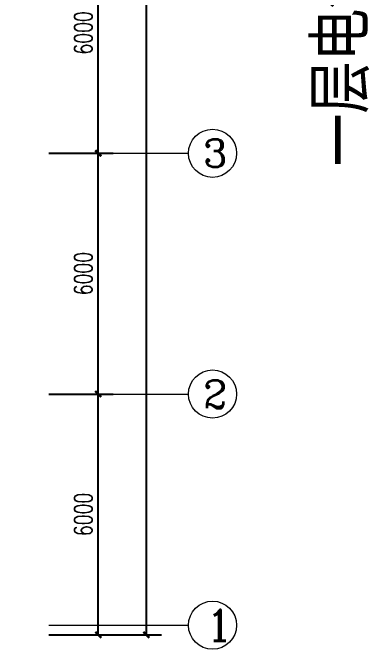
# Model space of a CAD drawing. Header units: inches. Extents: x -3272461 to -2504170, y 403793 to 1071042.
# Drawn here: x -2669274 to -2660379, y 799593 to 815455 of the extents above; entities that cross this region are included whole.
import ezdxf

# ---------------------------------------------------------------- set-up
doc = ezdxf.new("R2010")
doc.units = ezdxf.units.IN
doc.header["$LTSCALE"] = 1000
doc.header["$MEASUREMENT"] = 0
doc.layers.get('0').update_dxf_attribs({"lineweight": 18})
doc.layers.add('AXIS', color=30, linetype='Continuous', lineweight=18)
doc.layers.add('TEL_TEXT', color=7, linetype='Continuous', lineweight=18)
doc.styles.add('-黑体', font='', dxfattribs={"width": 0.7})
doc.styles.add('_TCH_AXIS', font='complex.shx', dxfattribs={"bigfont": 'gbcbig.shx'})
doc.styles.add('_TCH_DIM_T3', font='simplex.shx', dxfattribs={"width": 0.705882, "bigfont": 'gbcbig.shx'})
doc.styles.get('-黑体').set_extended_font_data('微软雅黑')
doc.dimstyles.new('_TCH_ARCH&&150', dxfattribs={"dimtxt": 446.25, "dimasz": 150, "dimexe": 375, "dimexo": 450, "dimgap": 150, "dimtad": 1, "dimdec": 0, "dimzin": 0, "dimdsep": 46, "dimtxsty": '_TCH_DIM_T3', "dimblk": 'ARCHTICK', "dimcen": 0.09, "dimdle": 300, "dimclrt": 7, "dimazin": 2, "dimtfac": 1, "dimtdec": 0, "dimtix": 1, "dimtmove": 2, "dimatfit": 3, "dimfxl": 1, "dimtolj": 1, "dimarcsym": 0})

# ---------------------------------------------------------------- blocks, each defined once
blk = doc.blocks.new('_ArchTick_0')
at = {"color": 0, "linetype": 'ByBlock'}
blk.add_lwpolyline([(-0.5, -0.5, 0.4, 0.4, 0), (0.5, 0.5, 0.4, 0.4, 0)], format="xyseb", dxfattribs=at)
blk = doc.blocks.new('*X137')
at = {"layer": 'AXIS', "color": 0, "lineweight": -2}
for p, q in [((-2668374, 835953), (-2665565, 835953)), ((-2665940, 799953), (-2665940, 835953)), ((-2668374, 799953), (-2665565, 799953))]:
    blk.add_line(p, q, dxfattribs=at)
at = {"layer": 'AXIS', "color": 0, "lineweight": -2, "xscale": 150, "yscale": 150, "zscale": 150}
for p, rotation in [((-2665940, 835953), 90), ((-2665940, 799953), 270)]:
    blk.add_blockref('_ArchTick_0', p, dxfattribs=dict(at, rotation=rotation))
at = {"layer": 'AXIS', "color": 7, "insert": (-2666313, 817953), "char_height": 446.2, "width": 2070, "attachment_point": 5, "rotation": 90, "style": '_TCH_DIM_T3'}
blk.add_mtext('36000', dxfattribs=at)
blk = doc.blocks.new('_ARCHTICK')
at = {"color": 0, "linetype": 'ByBlock', "const_width": 0.4}
blk.add_lwpolyline([(-0.5, -0.5), (0.5, 0.5)], dxfattribs=at)
blk = doc.blocks.new('*X138')
at = {"layer": 'AXIS', "color": 0, "lineweight": -2}
for p, q in [((-2668374, 805953), (-2666765, 805953)), ((-2667140, 799953), (-2667140, 805953)), ((-2668374, 799953), (-2666765, 799953))]:
    blk.add_line(p, q, dxfattribs=at)
at = {"layer": 'AXIS', "color": 0, "lineweight": -2, "xscale": 150, "yscale": 150, "zscale": 150}
for p, rotation in [((-2667140, 805953), 90), ((-2667140, 799953), 270)]:
    blk.add_blockref('_ArchTick_0', p, dxfattribs=dict(at, rotation=rotation))
at = {"layer": 'AXIS', "color": 7, "insert": (-2667513, 802953), "char_height": 446.2, "width": 1665, "attachment_point": 5, "rotation": 90, "style": '_TCH_DIM_T3'}
blk.add_mtext('6000', dxfattribs=at)
blk = doc.blocks.new('*X139')
at = {"layer": 'AXIS', "color": 0, "lineweight": -2}
for p, q in [((-2668374, 811953), (-2666765, 811953)), ((-2667140, 805953), (-2667140, 811953)), ((-2668374, 805953), (-2666765, 805953))]:
    blk.add_line(p, q, dxfattribs=at)
at = {"layer": 'AXIS', "color": 0, "lineweight": -2, "xscale": 150, "yscale": 150, "zscale": 150}
for p, rotation in [((-2667140, 811953), 90), ((-2667140, 805953), 270)]:
    blk.add_blockref('_ArchTick_0', p, dxfattribs=dict(at, rotation=rotation))
at = {"layer": 'AXIS', "color": 7, "insert": (-2667513, 808953), "char_height": 446.2, "width": 1665, "attachment_point": 5, "rotation": 90, "style": '_TCH_DIM_T3'}
blk.add_mtext('6000', dxfattribs=at)
blk = doc.blocks.new('*X140')
at = {"layer": 'AXIS', "color": 0, "lineweight": -2}
for p, q in [((-2668374, 817953), (-2666765, 817953)), ((-2667140, 811953), (-2667140, 817953)), ((-2668374, 811953), (-2666765, 811953))]:
    blk.add_line(p, q, dxfattribs=at)
at = {"layer": 'AXIS', "color": 0, "lineweight": -2, "xscale": 150, "yscale": 150, "zscale": 150}
for p, rotation in [((-2667140, 817953), 90), ((-2667140, 811953), 270)]:
    blk.add_blockref('_ArchTick_0', p, dxfattribs=dict(at, rotation=rotation))
at = {"layer": 'AXIS', "color": 7, "insert": (-2667513, 814953), "char_height": 446.2, "width": 1665, "attachment_point": 5, "rotation": 90, "style": '_TCH_DIM_T3'}
blk.add_mtext('6000', dxfattribs=at)

msp = doc.modelspace()

# ---------------------------------------------------------------- linework, layer by layer
at = {"layer": 'AXIS'}
for p, q in [((-2668374.3, 811952.7), (-2664889.9, 811952.7)), ((-2668374.3, 805952.7), (-2664889.9, 805952.7)), ((-2668374.3, 800192.7), (-2664889.9, 800192.7))]:
    msp.add_line(p, q, dxfattribs=at)
for centre in [(-2664289.9, 811952.7), (-2664289.9, 805952.7), (-2664289.9, 800192.7)]:
    msp.add_circle(centre, 600, dxfattribs=at)

# ---------------------------------------------------------------- texts
at = {"layer": 'AXIS', "color": 7, "style": '_TCH_AXIS'}
for s, height, p in [('3', 698.9, (-2664522.9, 811603.3)), ('2', 698.9, (-2664522.9, 805603.3)), ('1', 772.1, (-2664455.4, 799806.7))]:
    msp.add_text(s, height=height, dxfattribs=at).set_placement(p)
at = {"layer": 'TEL_TEXT', "style": '-黑体', "width": 0.8}
msp.add_text('一层电气干线平面图', height=1200, rotation=90, dxfattribs=at).set_placement((-2660524.7, 811629.6))

# ---------------------------------------------------------------- dimensions: what is measured, and where the dimension line sits
at = {"layer": 'AXIS'}
for base, p1, p2, picture, middle in [((-2665939.9, 835952.7), (-2669274.3, 799952.7), (-2669274.3, 835952.7), '*X137', (-2666313.1, 817952.7)), ((-2667139.9, 817952.7), (-2669274.3, 811952.7), (-2669274.3, 817952.7), '*X140', (-2667513.1, 814952.7)), ((-2667139.9, 811952.7), (-2669274.3, 805952.7), (-2669274.3, 811952.7), '*X139', (-2667513.1, 808952.7)), ((-2667139.9, 805952.7), (-2669274.3, 799952.7), (-2669274.3, 805952.7), '*X138', (-2667513.1, 802952.7))]:
    dim = msp.add_linear_dim(base=base, p1=p1, p2=p2, angle=90, dimstyle='_TCH_ARCH&&150', override={"dimexo": 900, "dimsah": 1, "dimtzin": 0}, dxfattribs=at)
    dim.commit()
    dim.dimension.update_dxf_attribs({"geometry": picture, "text_midpoint": middle})

doc.saveas('drawing.dxf')
